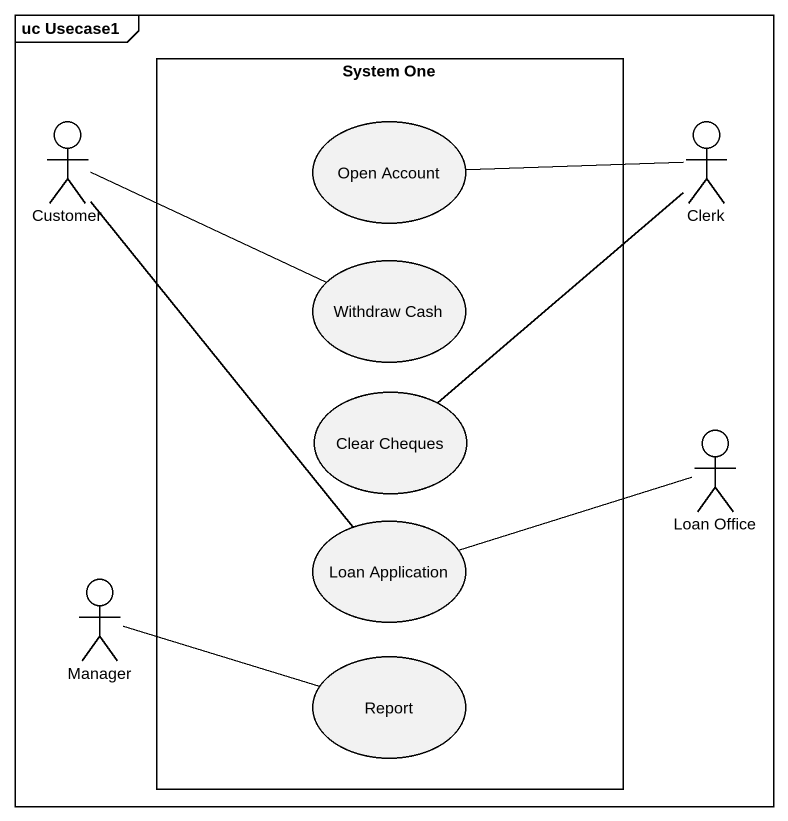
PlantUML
@startuml
mainframe uc Usecase1
rectangle "System One" as System_One {
  usecase "Open Account" as Open_Account
  usecase "Withdraw Cash" as Withdraw_Cash
  usecase "Clear Cheques" as Clear_Cheques
  usecase "Loan Application" as Loan_Application
  usecase Report
}
actor Customer
actor Clerk
actor "Loan Office" as Loan_Office
actor Manager
Customer -right- Withdraw_Cash
Customer -- Loan_Application
Clerk -left- Open_Account
Clerk -- Clear_Cheques
Loan_Office -left- Loan_Application
Manager -right- Report
@enduml
